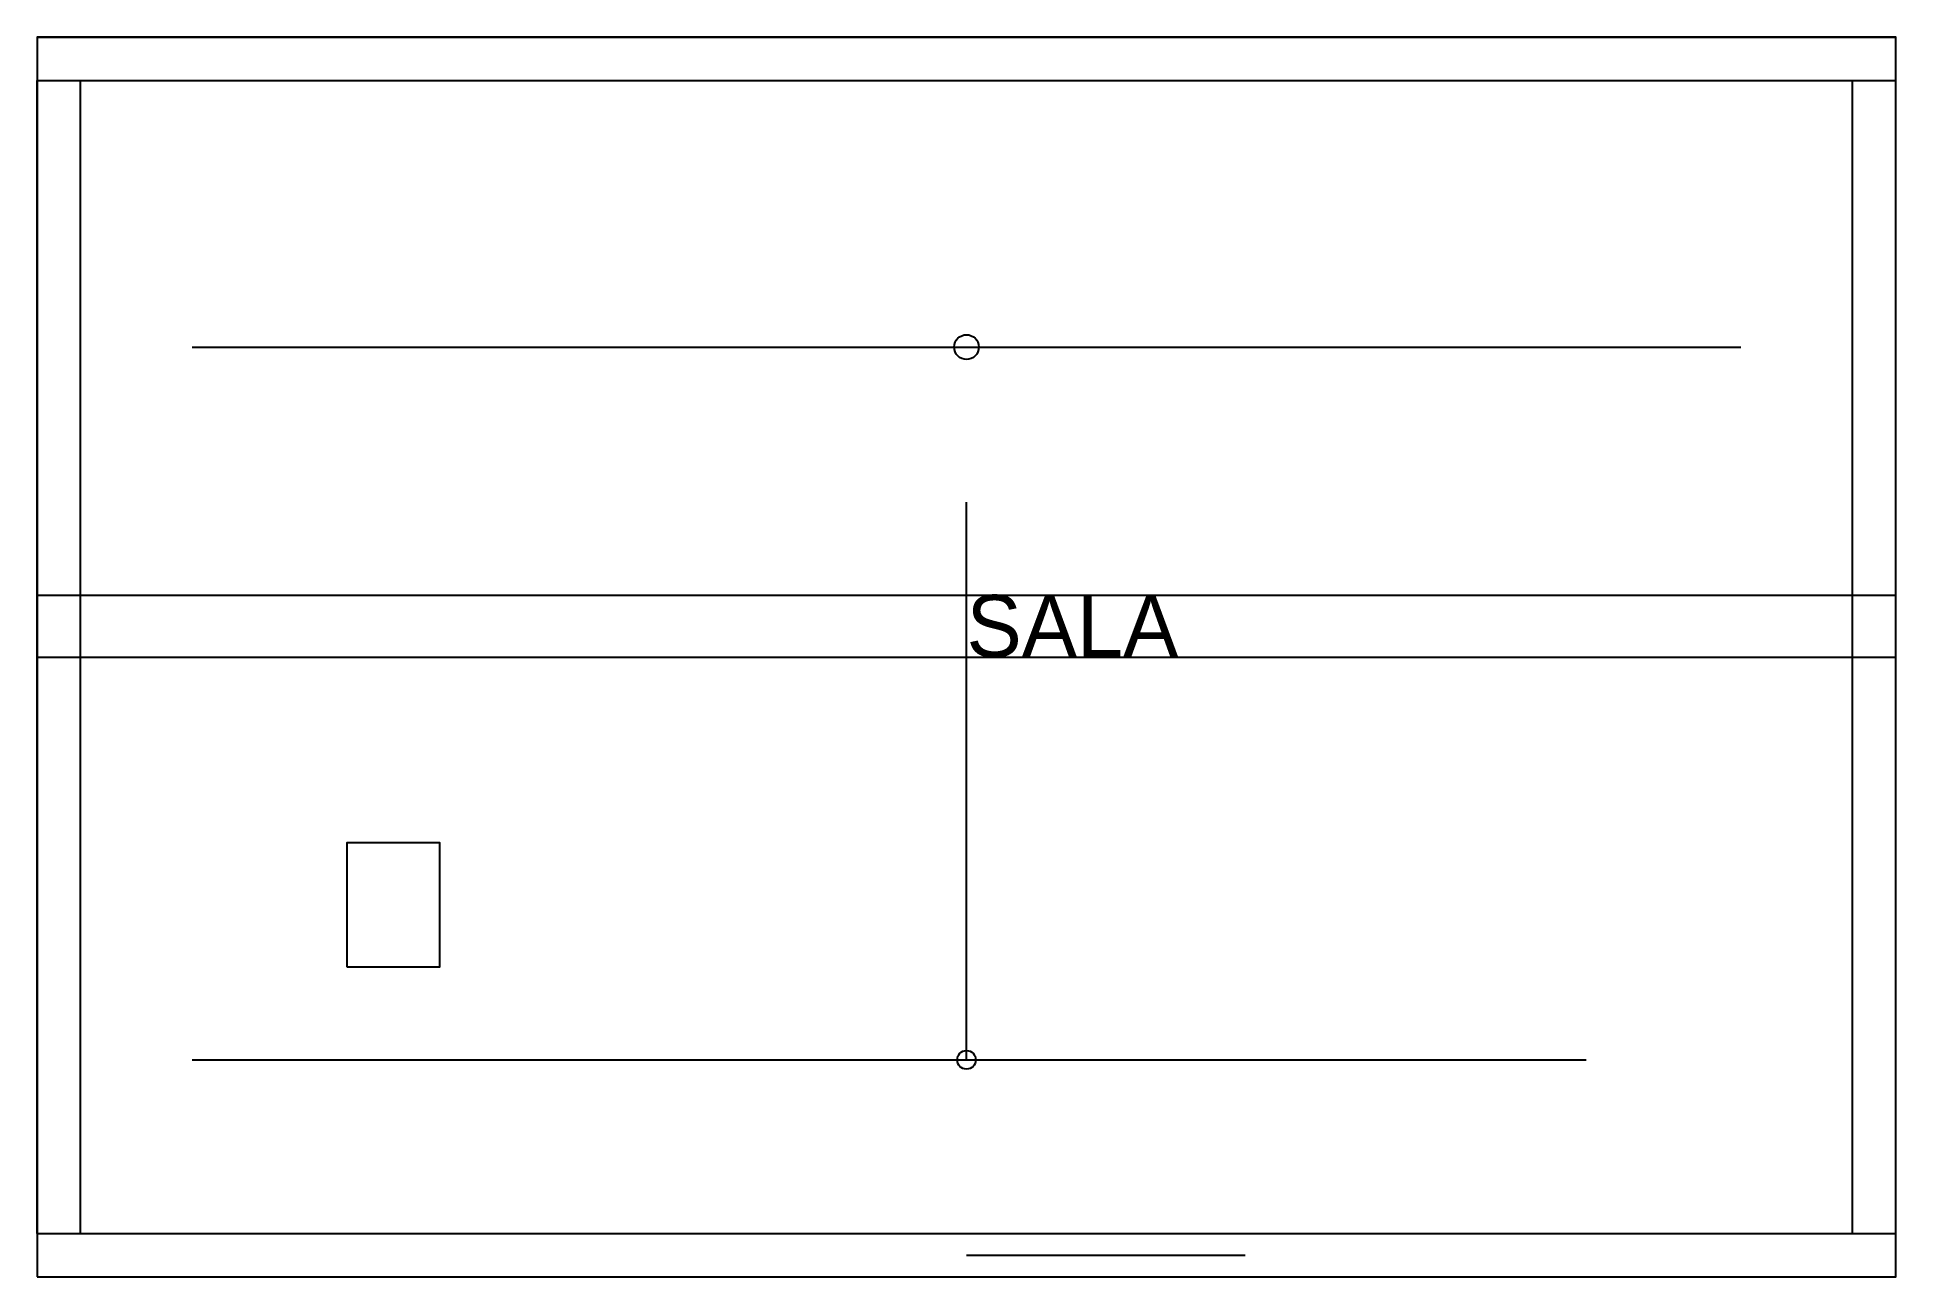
# Model space of a CAD drawing. Header units: metres. Extents: x 0 to 6, y 0 to 4.
import ezdxf

# ---------------------------------------------------------------- set-up
doc = ezdxf.new("R2010")
doc.units = ezdxf.units.M
for name, color, linetype in [('AF_DN25', 7, 'Continuous'), ('INCENDIO_DN65', 7, 'Continuous'), ('LAJE', 7, 'Continuous'), ('PILAR', 7, 'Continuous'), ('PORTA', 7, 'Continuous'), ('TEXT', 7, 'Continuous'), ('VIGA', 7, 'Continuous'), ('WALL', 7, 'Continuous')]:
    doc.layers.add(name, color=color, linetype=linetype)

# ---------------------------------------------------------------- blocks, each defined once
blk = doc.blocks.new('PORTA_90')
blk.add_line((0, 0), (0.9, 0))
blk = doc.blocks.new('TEE_DN25')
blk.add_circle((0, 0), 0.03)
blk = doc.blocks.new('SPRINKLER_HEAD')
blk.add_circle((0, 0), 0.04)

msp = doc.modelspace()

# ---------------------------------------------------------------- linework, layer by layer
at = {"layer": 'AF_DN25'}
for p, q in [((3, 0.7), (3, 2.5)), ((0.5, 0.7), (5, 0.7))]:
    msp.add_line(p, q, dxfattribs=at)
at = {"layer": 'INCENDIO_DN65'}
msp.add_line((0.5, 3), (5.5, 3), dxfattribs=at)
at = {"layer": 'LAJE'}
msp.add_lwpolyline([(0, 0), (6, 0), (6, 4), (0, 4)], close=True, dxfattribs=at)
at = {"layer": 'PILAR'}
msp.add_lwpolyline([(1, 1), (1.3, 1), (1.3, 1.4), (1, 1.4)], close=True, dxfattribs=at)
at = {"layer": 'VIGA'}
for p, q in [((0, 2.2), (6, 2.2)), ((0, 2), (6, 2))]:
    msp.add_line(p, q, dxfattribs=at)
at = {"layer": 'WALL'}
for p, q in [((0, 4), (6, 4)), ((0, 3.86), (6, 3.86)), ((0, 0.14), (0, 3.86)), ((0.14, 0.14), (0.14, 3.86)), ((5.86, 0.14), (5.86, 3.86)), ((6, 0.14), (6, 3.86)), ((0, 0.14), (6, 0.14)), ((0, 0), (6, 0))]:
    msp.add_line(p, q, dxfattribs=at)

# ---------------------------------------------------------------- block references
at = {"layer": 'AF_DN25'}
msp.add_blockref('TEE_DN25', (3, 0.7), dxfattribs=at)
at = {"layer": 'INCENDIO_DN65'}
msp.add_blockref('SPRINKLER_HEAD', (3, 3), dxfattribs=at)
at = {"layer": 'PORTA'}
msp.add_blockref('PORTA_90', (3, 0.07), dxfattribs=at)

# ---------------------------------------------------------------- texts
at = {"layer": 'TEXT'}
msp.add_text('SALA', height=0.2, dxfattribs=at).set_placement((3, 2))

doc.saveas('drawing.dxf')
